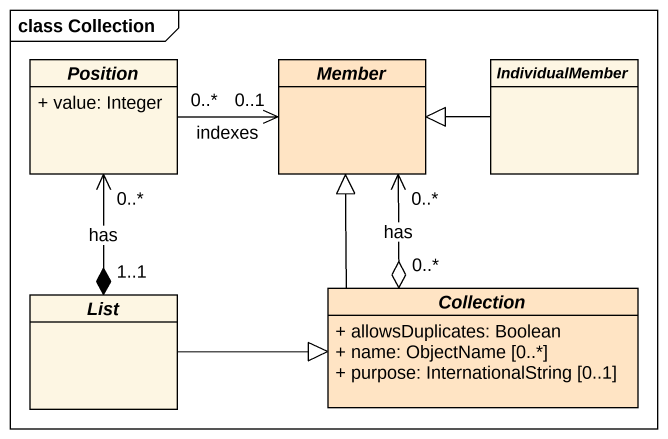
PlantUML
@startuml
mainframe class Collection
hide circle
hide empty members
skinparam classAttributeIconSize 0
abstract class Position {
  + value: Integer
}
abstract class Member #FFE4C4
abstract class IndividualMember
abstract class List
abstract class Collection #FFE4C4 {
  + allowsDuplicates: Boolean
  + name: ObjectName [0..*]
  + purpose: InternationalString [0..1]
}
Position "0..*" -right-> "0..1" Member : indexes
Position "0..*" <--* "1..1" List : has
Member "0..*" <--o "0..*" Collection : has
IndividualMember -left-|> Member
List -right-|> Collection
Collection -up-|> Member
@enduml
